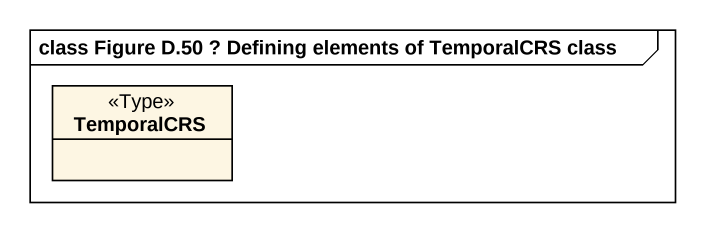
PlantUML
@startuml
mainframe class Figure D.50 ? Defining elements of TemporalCRS class
hide circle
hide empty members
class TemporalCRS <<Type>>
@enduml
